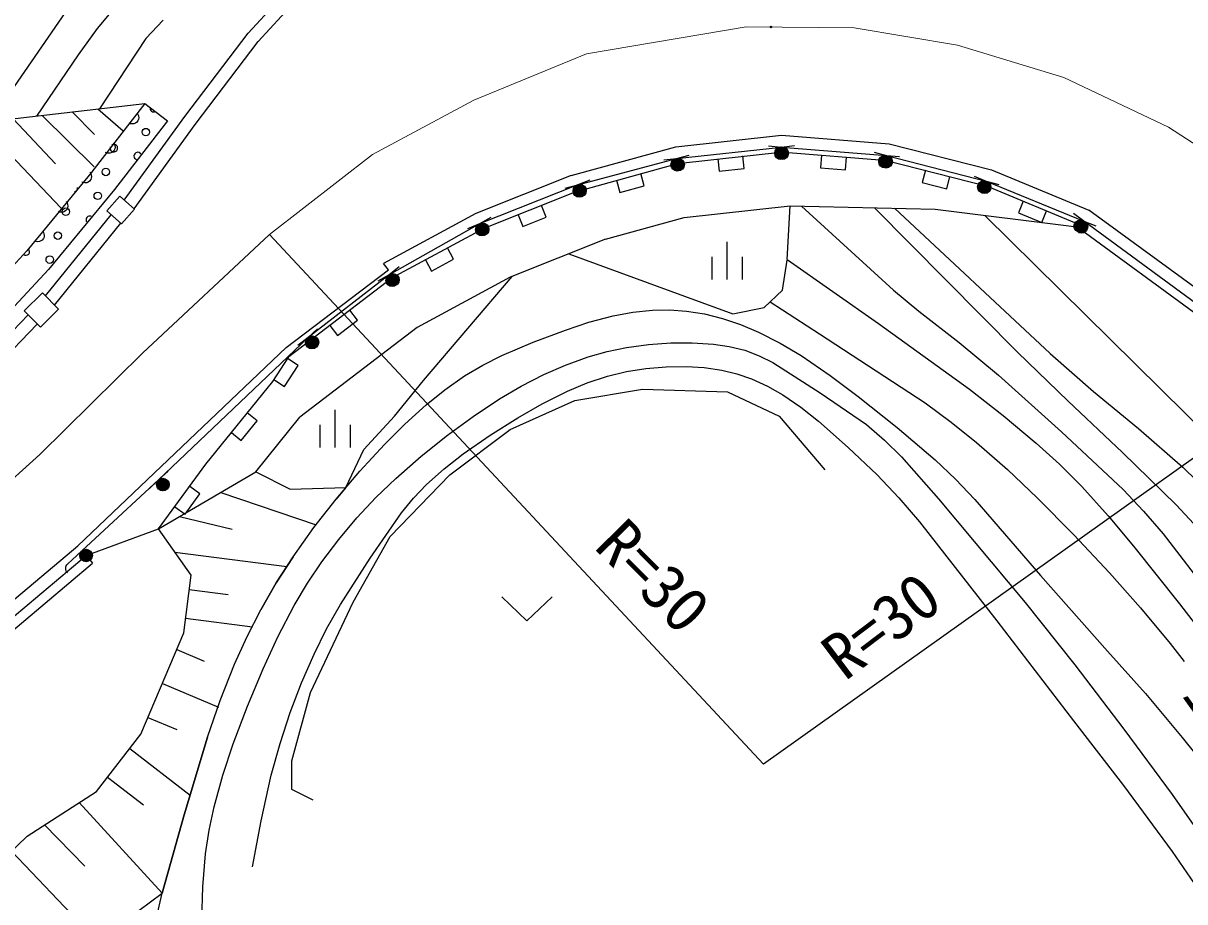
# Model space of a CAD drawing. Units: millimetres, scale not verified. Extents: x 31311 to 671312, y 22626 to 382627.
# Drawn here: x 414870 to 460911, y 288804 to 323618 of the extents above; entities that cross this region are included whole.
import ezdxf
from ezdxf.enums import TextEntityAlignment as Align

# ---------------------------------------------------------------- set-up
doc = ezdxf.new("R2010")
doc.units = ezdxf.units.MM
doc.header["$LTSCALE"] = 1000
doc.linetypes.add('CHAIN', pattern=[18.5, 12, -1.5, 3.5, -1.5])
doc.layers.add('M-BGD', color=7, linetype='Continuous', lineweight=25)
doc.layers.add('M-BMK', color=2, linetype='CHAIN', lineweight=13)
doc.styles.add('ＭＳ ゴシック', font='')
doc.styles.get('ＭＳ ゴシック').set_extended_font_data('MS Gothic')

msp = doc.modelspace()

# ---------------------------------------------------------------- linework, layer by layer
at = {"layer": 'M-BGD'}
for p, q in [((413716, 319944), (417142, 324923)), ((423785, 323218), (425201, 324763)), ((417809, 323413), (418555, 324297)), ((424179, 322889), (425566, 324402)), ((419725, 323010), (420422, 323740)), ((417054, 322372), (417809, 323413)), ((421274, 319920), (423785, 323218)), ((419725, 323010), (417895, 320229)), ((421682, 319610), (424179, 322889)), ((415414, 319940), (417054, 322372)), ((413854, 319759), (419696, 320438)), ((416807, 320102), (417689, 319203)), ((419696, 320438), (417592, 317725)), ((417826, 320221), (418829, 319358)), ((419384, 320049), (419416, 319998)), ((419416, 319998), (419436, 319944)), ((419696, 320438), (420587, 319747)), ((414469, 319831), (416149, 318048)), ((415626, 319965), (417685, 317930)), ((420587, 319747), (418483, 317034)), ((418877, 316607), (421274, 319920)), ((419128, 319638), (419071, 319659)), ((419184, 319631), (419128, 319638)), ((419258, 319635), (419184, 319631)), ((419316, 319659), (419258, 319635)), ((419264, 316267), (421682, 319610)), ((419366, 319694), (419316, 319659)), ((419415, 319754), (419366, 319694)), ((419438, 319811), (419415, 319754)), ((419436, 319944), (419449, 319873)), ((419449, 319873), (419438, 319811)), ((413395, 319416), (416370, 316291)), ((440735, 318726), (444931, 319185)), ((444931, 319185), (449198, 318836)), ((418448, 318882), (418480, 318831)), ((418502, 318644), (418479, 318587)), ((418480, 318831), (418500, 318777)), ((418500, 318777), (418513, 318705)), ((418513, 318705), (418502, 318644)), ((436586, 317586), (440735, 318726)), ((440766, 318257), (444926, 318713)), ((444415, 318755), (444926, 318713)), ((444926, 318713), (445436, 318769)), ((444926, 318713), (449094, 318376)), ((449198, 318836), (453247, 317813)), ((418192, 318471), (418135, 318492)), ((418248, 318464), (418192, 318471)), ((418322, 318467), (418248, 318464)), ((418380, 318492), (418322, 318467)), ((418430, 318526), (418380, 318492)), ((418479, 318587), (418430, 318526)), ((436847, 317215), (440766, 318257)), ((440256, 318201), (440766, 318257)), ((440766, 318257), (441261, 318389)), ((440808, 318063), (445003, 318522)), ((442397, 318247), (442452, 317750)), ((443446, 317860), (443391, 318357)), ((444877, 318520), (449143, 318172)), ((446512, 318387), (446471, 317889)), ((447468, 317807), (447508, 318306)), ((448597, 318503), (449094, 318376)), ((449034, 318190), (453084, 317167)), ((449094, 318376), (449605, 318334)), ((449094, 318376), (453041, 317361)), ((417613, 317752), (415016, 314602)), ((417512, 317715), (417544, 317664)), ((436762, 316943), (440912, 318083)), ((442452, 317750), (443446, 317860)), ((446471, 317889), (447468, 317807)), ((450629, 317793), (450506, 317309)), ((453247, 317813), (457114, 316206)), ((417256, 317304), (417199, 317325)), ((417313, 317297), (417256, 317304)), ((417386, 317300), (417313, 317297)), ((417444, 317324), (417386, 317300)), ((417494, 317359), (417444, 317324)), ((417543, 317420), (417494, 317359)), ((417566, 317477), (417543, 317420)), ((417544, 317664), (417564, 317610)), ((417564, 317610), (417577, 317538)), ((417577, 317538), (417566, 317477)), ((436586, 317586), (432813, 316073)), ((437323, 317404), (436847, 317215)), ((438390, 317393), (438522, 316911)), ((439487, 317175), (439355, 317657)), ((450506, 317309), (451475, 317062)), ((451475, 317062), (451598, 317546)), ((452567, 317555), (453041, 317361)), ((453041, 317361), (453538, 317234)), ((453041, 317361), (456913, 315778)), ((418483, 317034), (415865, 313860)), ((436847, 317215), (432955, 315667)), ((436834, 316967), (433061, 315454)), ((436352, 317083), (436847, 317215)), ((438522, 316911), (439487, 317175)), ((452992, 317198), (456858, 315591)), ((416576, 316548), (416608, 316496)), ((416630, 316309), (416607, 316253)), ((416608, 316496), (416628, 316442)), ((416628, 316442), (416641, 316371)), ((416641, 316371), (416630, 316309)), ((418185, 316180), (418698, 316764)), ((418698, 316764), (419279, 316254)), ((435597, 315933), (435411, 316397)), ((441070, 315921), (445265, 316380)), ((445153, 314261), (445265, 316380)), ((445265, 316380), (451016, 316252)), ((445715, 316370), (449368, 313045)), ((448614, 316306), (454278, 310579)), ((454510, 316572), (454317, 316111)), ((415749, 312815), (418354, 316032)), ((416320, 316137), (416263, 316158)), ((416377, 316129), (416320, 316137)), ((416450, 316133), (416377, 316129)), ((416508, 316157), (416450, 316133)), ((416558, 316192), (416508, 316157)), ((416607, 316253), (416558, 316192)), ((418765, 315670), (418185, 316180)), ((419279, 316254), (418765, 315670)), ((432813, 316073), (429154, 314100)), ((433402, 315919), (432955, 315667)), ((434483, 316025), (434669, 315561)), ((434669, 315561), (435597, 315933)), ((437948, 315063), (441070, 315921)), ((449399, 316288), (455581, 310536)), ((451016, 316252), (456630, 315544)), ((452990, 316003), (462068, 307037)), ((454317, 316111), (455240, 315725)), ((455240, 315725), (455432, 316187)), ((456913, 315778), (456500, 316082)), ((462103, 312562), (457114, 316206)), ((416113, 312451), (418739, 315693)), ((432955, 315667), (429371, 313645)), ((433129, 315486), (429439, 313497)), ((432955, 315667), (432479, 315477)), ((461620, 311900), (456630, 315544)), ((456913, 315778), (457388, 315584)), ((461792, 312189), (456913, 315778)), ((415384, 314969), (415327, 314991)), ((415441, 314962), (415384, 314969)), ((415514, 314966), (415441, 314962)), ((415572, 314990), (415514, 314966)), ((415622, 315025), (415572, 314990)), ((415671, 315085), (415622, 315025)), ((415640, 315381), (415672, 315329)), ((415694, 315142), (415671, 315085)), ((415672, 315329), (415692, 315275)), ((415692, 315275), (415705, 315204)), ((415705, 315204), (415694, 315142)), ((424628, 315246), (444210, 294251)), ((437948, 315063), (434175, 313551)), ((442762, 314960), (442762, 313460)), ((415016, 314602), (410855, 310106)), ((431928, 314274), (431690, 314713)), ((436495, 314481), (441081, 312801)), ((429343, 313852), (429154, 314100)), ((430810, 314238), (431048, 313798)), ((431048, 313798), (431928, 314274)), ((442162, 314364), (442162, 313464)), ((443362, 314364), (443362, 313464)), ((444971, 313044), (445145, 314224)), ((445153, 314261), (448776, 311713)), ((415865, 313860), (411648, 309302)), ((425298, 310765), (429343, 313852)), ((429527, 313554), (425395, 310399)), ((429371, 313645), (426160, 311158)), ((429371, 313645), (428925, 313393)), ((429777, 313959), (429371, 313645)), ((434175, 313551), (430485, 311561)), ((430732, 309467), (434247, 313579)), ((414910, 312216), (415630, 312934)), ((415630, 312934), (416271, 312292)), ((441081, 312801), (442992, 312106)), ((444242, 312349), (444971, 313044)), ((449368, 313045), (450374, 312211)), ((415551, 311573), (414910, 312216)), ((416271, 312292), (415551, 311573)), ((428118, 311855), (427814, 312252)), ((438260, 312024), (439028, 312163)), ((439028, 312163), (439815, 312244)), ((439815, 312244), (440485, 312257)), ((440485, 312257), (441163, 312209)), ((441163, 312209), (441874, 312096)), ((442992, 312106), (444242, 312349)), ((444479, 312575), (446430, 311305)), ((450374, 312211), (451971, 310965)), ((412231, 309112), (415063, 312062)), ((427324, 311247), (428118, 311855)), ((436358, 311460), (437294, 311769)), ((437294, 311769), (438260, 312024)), ((441874, 312096), (442584, 311922)), ((442584, 311922), (443305, 311680)), ((469086, 311960), (444210, 294251)), ((448776, 311713), (452372, 309111)), ((412593, 308749), (415425, 311699)), ((430485, 311561), (425836, 308012)), ((426532, 311511), (426160, 311158)), ((427020, 311644), (427324, 311247)), ((435085, 310982), (436358, 311460)), ((443305, 311680), (444015, 311379)), ((444015, 311379), (444869, 310941)), ((446430, 311305), (450615, 308571)), ((426160, 311158), (420233, 305519)), ((426160, 311158), (425755, 310844)), ((433846, 310452), (435085, 310982)), ((438779, 310772), (439648, 310892)), ((439648, 310892), (440537, 310954)), ((440537, 310954), (441387, 310959)), ((441387, 310959), (442234, 310904)), ((442234, 310904), (442857, 310810)), ((442857, 310810), (443473, 310656)), ((444869, 310941), (445704, 310445)), ((451971, 310965), (453532, 309670)), ((425298, 310765), (417039, 302907)), ((424758, 309426), (425395, 310399)), ((425768, 310057), (425350, 310331)), ((433090, 310072), (433846, 310452)), ((436366, 310069), (437260, 310394)), ((437260, 310394), (438010, 310611)), ((438010, 310611), (438779, 310772)), ((443473, 310656), (444037, 310442)), ((444037, 310442), (444579, 310172)), ((445704, 310445), (446854, 309661)), ((454278, 310579), (456285, 308636)), ((455581, 310536), (457287, 309031)), ((425221, 309220), (425768, 310057)), ((432362, 309639), (433090, 310072)), ((435504, 309692), (436366, 310069)), ((438777, 309813), (439546, 309936)), ((439546, 309936), (440351, 310006)), ((440351, 310006), (441158, 310017)), ((441158, 310017), (441865, 309973)), ((441865, 309973), (442564, 309869)), ((442564, 309869), (443154, 309728)), ((444579, 310172), (446461, 308967)), ((422113, 306142), (424758, 309426)), ((424802, 309494), (425221, 309220)), ((429586, 308043), (430732, 309467)), ((431584, 309093), (432362, 309639)), ((434612, 309238), (435504, 309692)), ((437225, 309362), (438031, 309633)), ((438031, 309633), (438777, 309813)), ((443154, 309728), (443739, 309525)), ((443739, 309525), (444368, 309237)), ((446854, 309661), (447966, 308830)), ((453532, 309670), (456019, 307424)), ((430841, 308499), (431584, 309093)), ((433749, 308731), (434612, 309238)), ((435440, 308535), (436440, 309035)), ((436440, 309035), (437225, 309362)), ((436740, 308668), (439414, 309119)), ((439414, 309119), (442783, 309015)), ((442783, 309015), (444832, 308043)), ((444368, 309237), (444980, 308891)), ((446461, 308967), (448291, 307723)), ((452372, 309111), (453718, 308070)), ((457287, 309031), (459076, 307552)), ((429993, 307735), (430841, 308499)), ((432699, 308036), (433749, 308731)), ((434170, 307522), (436740, 308668)), ((434481, 307987), (435440, 308535)), ((444980, 308891), (445699, 308398)), ((447966, 308830), (449511, 307595)), ((450615, 308571), (451655, 307812)), ((456285, 308636), (458446, 306605)), ((424139, 307860), (423749, 308174)), ((427227, 308303), (427227, 306803)), ((428370, 306723), (429586, 308043)), ((431693, 307298), (432699, 308036)), ((444832, 308043), (446638, 305924)), ((445699, 308398), (446387, 307852)), ((453718, 308070), (455024, 306982)), ((423511, 307081), (424139, 307860)), ((424091, 305845), (425836, 308012)), ((426627, 307706), (426627, 306806)), ((427827, 307706), (427827, 306806)), ((429188, 306930), (429993, 307735)), ((433372, 307291), (434481, 307987)), ((446387, 307852), (447574, 306811)), ((448291, 307723), (449004, 307101)), ((449511, 307595), (451017, 306313)), ((451655, 307812), (452659, 307007)), ((423122, 307395), (423511, 307081)), ((430640, 306456), (431693, 307298)), ((431774, 305716), (434170, 307522)), ((432305, 306550), (433372, 307291)), ((449004, 307101), (449678, 306433)), ((456019, 307424), (458463, 305136)), ((459076, 307552), (460832, 306023)), ((427663, 305214), (428370, 306723)), ((428210, 305863), (429188, 306930)), ((447574, 306811), (448724, 305721)), ((452659, 307007), (453880, 305929)), ((455024, 306982), (455947, 306143)), ((429635, 305575), (430640, 306456)), ((431556, 305963), (432305, 306550)), ((449678, 306433), (451144, 304775)), ((451017, 306313), (451823, 305557)), ((458446, 306605), (460565, 304530)), ((420610, 305867), (420233, 305519)), ((420237, 303579), (422113, 306142)), ((420237, 303579), (424091, 305845)), ((424091, 305845), (425453, 305160)), ((424091, 305845), (425453, 305160)), ((427275, 304754), (428210, 305863)), ((429412, 303285), (431774, 305716)), ((430854, 305336), (431556, 305963)), ((448724, 305721), (449579, 304815)), ((453880, 305929), (455062, 304805)), ((455947, 306143), (456828, 305261)), ((460832, 306023), (462149, 304737)), ((420233, 305519), (417192, 302707)), ((420233, 305519), (419862, 305165)), ((421874, 304969), (421471, 305264)), ((428843, 304819), (429635, 305575)), ((430334, 304798), (430854, 305336)), ((451823, 305557), (452595, 304750)), ((456828, 305261), (457871, 304104)), ((421283, 304162), (421874, 304969)), ((422696, 305025), (426477, 303736)), ((425453, 305160), (427663, 305214)), ((425453, 305160), (427663, 305214)), ((427663, 305214), (427275, 304754)), ((428097, 304023), (428843, 304819)), ((429861, 304221), (430334, 304798)), ((449579, 304815), (450396, 303860)), ((455062, 304805), (456518, 303344)), ((458463, 305136), (459274, 304285)), ((420880, 304457), (421283, 304162)), ((426394, 303630), (427275, 304754)), ((451144, 304775), (452569, 303074)), ((452595, 304750), (455194, 301728)), ((460565, 304530), (461613, 303406)), ((421070, 304069), (423156, 303568)), ((427375, 303165), (428097, 304023)), ((428623, 302417), (429861, 304221)), ((457871, 304104), (458876, 302897)), ((459274, 304285), (460049, 303384)), ((417361, 302524), (420237, 303579)), ((421522, 301746), (420237, 303579)), ((421522, 301746), (420237, 303579)), ((425568, 302478), (426394, 303630)), ((450396, 303860), (453463, 299931)), ((426706, 302278), (427375, 303165)), ((427954, 300680), (429412, 303285)), ((452569, 303074), (454581, 300657)), ((456518, 303344), (457929, 301842)), ((460049, 303384), (462910, 299654)), ((408219, 295504), (417039, 302907)), ((408540, 295121), (417361, 302524)), ((417192, 302707), (416815, 302359)), ((417361, 302524), (417618, 302218)), ((420879, 302663), (425318, 302091)), ((458876, 302897), (460708, 300605)), ((408797, 294814), (417618, 302218)), ((416552, 302020), (416559, 302071)), ((416559, 302071), (416578, 302119)), ((416578, 302119), (416602, 302157)), ((416602, 302157), (416632, 302189)), ((416632, 302189), (416815, 302359)), ((425568, 302478), (424898, 301439)), ((424898, 301439), (425568, 302478)), ((426131, 301423), (426706, 302278)), ((427442, 300589), (428623, 302417)), ((416553, 301977), (416552, 302020)), ((416566, 301921), (416553, 301977)), ((416590, 301873), (416566, 301921)), ((416618, 301836), (416590, 301873)), ((421237, 299467), (421522, 301746)), ((421237, 299467), (421522, 301746)), ((455194, 301728), (457845, 298737)), ((457929, 301842), (459153, 300456)), ((421451, 301177), (422988, 300985)), ((424898, 301439), (424285, 300377)), ((424285, 300377), (424898, 301439)), ((425608, 300538), (426131, 301423)), ((426252, 297103), (427954, 300680)), ((454581, 300657), (456552, 298196)), ((423740, 299311), (424285, 300377)), ((424964, 299299), (425608, 300538)), ((426891, 299616), (427442, 300589)), ((459153, 300456), (460331, 299032)), ((460708, 300605), (462495, 298272)), ((421308, 300037), (423963, 299705)), ((453463, 299931), (456502, 295969)), ((419530, 295441), (421237, 299467)), ((419530, 295441), (421237, 299467)), ((423249, 298218), (423740, 299311)), ((424376, 298040), (424964, 299299)), ((426396, 298622), (426891, 299616)), ((460331, 299032), (460609, 298681)), ((420953, 298796), (422037, 298336)), ((425896, 297475), (426396, 298622)), ((457845, 298737), (459348, 297052)), ((460609, 298681), (460885, 298327)), ((422679, 296778), (423249, 298218)), ((423755, 296554), (424376, 298040)), ((456552, 298196), (458502, 295649)), ((420384, 297454), (422611, 296510)), ((425452, 296307), (425896, 297475)), ((425523, 294394), (426252, 297103)), ((459348, 297052), (460811, 295319)), ((422169, 295326), (422679, 296778)), ((423194, 295058), (423755, 296554)), ((419815, 296112), (420964, 295625)), ((425048, 295073), (425452, 296307)), ((456502, 295969), (458477, 293405)), ((458502, 295649), (460409, 293059)), ((417777, 293178), (419530, 295441)), ((417777, 293178), (419530, 295441)), ((422169, 295326), (421247, 292247)), ((421247, 292247), (422169, 295326)), ((460811, 295319), (461886, 293967)), ((419092, 294875), (421480, 293025)), ((422787, 293823), (423194, 295058)), ((424702, 293822), (425048, 295073)), ((425523, 293248), (425523, 294394)), ((422438, 292569), (422787, 293823)), ((424297, 292010), (424702, 293822)), ((418215, 293744), (419633, 292645)), ((458477, 293405), (460411, 290794)), ((415029, 291402), (417777, 293178)), ((415029, 291402), (417777, 293178)), ((426356, 292831), (425523, 293248)), ((460409, 293059), (461916, 290905)), ((417090, 292734), (420382, 289145)), ((422236, 291641), (422438, 292569)), ((421247, 292247), (420382, 289145)), ((420382, 289145), (421247, 292247)), ((423952, 290193), (424297, 292010)), ((415716, 291846), (417313, 290209)), ((422093, 290704), (422236, 291641)), ((411300, 287840), (415029, 291402)), ((411300, 287840), (415029, 291402)), ((414407, 290808), (417806, 287250)), ((421991, 289392), (422093, 290704)), ((460411, 290794), (461282, 289525)), ((416276, 286125), (420382, 289145)), ((420154, 288163), (420382, 289145)), ((421948, 288073), (421991, 289392))]:
    msp.add_line(p, q, dxfattribs=at)
msp.add_lwpolyline([(433835, 300883), (434835, 299938), (435835, 300883)], dxfattribs=at)
for centre, radius in [((444514, 323469), 27), ((419728, 319303), 149), ((444906, 318465), 249), ((444906, 318465), 220), ((444953, 318466), 249), ((444906, 318465), 191), ((444953, 318466), 220), ((444906, 318465), 161), ((444953, 318466), 191), ((444953, 318466), 161), ((440793, 318010), 249), ((440793, 318010), 220), ((440830, 318017), 249), ((440793, 318010), 191), ((440830, 318017), 220), ((440793, 318010), 161), ((440830, 318017), 191), ((440830, 318017), 161), ((440830, 318017), 132), ((444906, 318465), 132), ((444906, 318465), 97.5), ((444953, 318466), 132), ((444906, 318465), 67.5), ((444953, 318466), 97.5), ((444906, 318465), 38.8), ((444953, 318466), 67.5), ((444906, 318465), 7.5), ((444953, 318466), 38.8), ((444953, 318466), 7.5), ((449032, 318135), 249), ((449032, 318135), 220), ((449074, 318128), 249), ((449032, 318135), 191), ((449074, 318128), 220), ((449032, 318135), 161), ((449074, 318128), 191), ((449032, 318135), 132), ((449074, 318128), 161), ((449032, 318135), 97.5), ((449074, 318128), 132), ((449032, 318135), 67.5), ((449074, 318128), 97.5), ((449032, 318135), 38.8), ((449074, 318128), 67.5), ((449074, 318128), 38.8), ((418143, 317725), 149), ((440793, 318010), 132), ((440793, 318010), 97.5), ((440793, 318010), 67.5), ((440830, 318017), 97.5), ((440793, 318010), 38.8), ((440830, 318017), 67.5), ((440793, 318010), 7.5), ((440830, 318017), 38.8), ((440830, 318017), 7.5), ((449032, 318135), 7.5), ((449074, 318128), 7.5), ((436939, 316984), 249), ((452947, 317131), 249), ((452947, 317131), 220), ((452979, 317120), 249), ((452947, 317131), 191), ((452979, 317120), 220), ((452947, 317131), 161), ((452979, 317120), 191), ((452947, 317131), 132), ((452979, 317120), 161), ((452979, 317120), 132), ((452947, 317131), 97.5), ((417825, 316777), 149), ((436911, 316974), 249), ((436911, 316974), 220), ((436939, 316984), 220), ((436911, 316974), 191), ((436939, 316984), 191), ((436911, 316974), 161), ((436939, 316984), 161), ((436911, 316974), 132), ((436939, 316984), 132), ((436911, 316974), 97.5), ((436939, 316984), 97.5), ((436911, 316974), 67.5), ((436939, 316984), 67.5), ((436911, 316974), 38.8), ((436939, 316984), 38.8), ((436911, 316974), 7.5), ((436939, 316984), 7.5), ((452947, 317131), 67.5), ((452979, 317120), 97.5), ((452947, 317131), 38.8), ((452979, 317120), 67.5), ((452979, 317120), 38.8), ((452947, 317131), 7.5), ((452979, 317120), 7.5), ((416559, 316148), 149), ((433047, 315436), 249), ((433047, 315436), 220), ((433077, 315450), 249), ((433047, 315436), 191), ((433077, 315450), 220), ((433077, 315450), 191), ((433047, 315436), 161), ((433047, 315436), 132), ((433077, 315450), 161), ((433077, 315450), 132), ((433047, 315436), 97.5), ((433077, 315450), 97.5), ((433047, 315436), 67.5), ((433047, 315436), 38.8), ((433077, 315450), 67.5), ((433077, 315450), 38.8), ((433047, 315436), 7.5), ((433077, 315450), 7.5), ((456766, 315578), 249), ((456766, 315578), 220), ((456819, 315548), 249), ((456766, 315578), 191), ((456819, 315548), 220), ((456766, 315578), 161), ((456819, 315548), 191), ((456766, 315578), 132), ((456819, 315548), 161), ((456766, 315578), 97.5), ((456819, 315548), 132), ((456766, 315578), 67.5), ((456819, 315548), 97.5), ((456766, 315578), 38.8), ((456819, 315548), 67.5), ((456766, 315578), 7.5), ((456819, 315548), 38.8), ((456819, 315548), 7.5), ((416240, 315200), 149), ((415922, 314252), 149), ((429494, 313428), 249), ((429494, 313428), 220), ((429524, 313448), 249), ((429494, 313428), 191), ((429524, 313448), 220), ((429524, 313448), 191), ((429494, 313428), 161), ((429494, 313428), 132), ((429524, 313448), 161), ((429524, 313448), 132), ((429524, 313448), 97.5), ((429494, 313428), 97.5), ((429494, 313428), 67.5), ((429494, 313428), 38.8), ((429524, 313448), 67.5), ((429524, 313448), 38.8), ((429494, 313428), 7.5), ((429524, 313448), 7.5), ((426313, 310961), 249), ((426332, 310978), 249), ((426313, 310961), 220), ((426332, 310978), 220), ((426313, 310961), 191), ((426332, 310978), 191), ((426313, 310961), 161), ((426332, 310978), 161), ((426313, 310961), 132), ((426332, 310978), 132), ((426313, 310961), 97.5), ((426332, 310978), 97.5), ((426313, 310961), 67.5), ((426332, 310978), 67.5), ((426313, 310961), 38.8), ((426332, 310978), 38.8), ((426313, 310961), 7.5), ((426332, 310978), 7.5), ((420402, 305336), 249), ((420405, 305338), 249), ((420402, 305336), 220), ((420405, 305338), 220), ((420402, 305336), 191), ((420405, 305338), 191), ((420402, 305336), 161), ((420405, 305338), 161), ((420402, 305336), 132), ((420405, 305338), 132), ((420402, 305336), 97.5), ((420405, 305338), 97.5), ((420402, 305336), 67.5), ((420405, 305338), 67.5), ((420402, 305336), 38.8), ((420405, 305338), 38.8), ((420402, 305336), 7.5), ((420405, 305338), 7.5), ((417361, 302524), 249), ((417361, 302524), 220), ((417361, 302524), 191), ((417361, 302524), 161), ((417361, 302524), 132), ((417361, 302524), 97.5), ((417361, 302524), 67.5), ((417361, 302524), 38.8), ((417361, 302524), 7.5)]:
    msp.add_circle(centre, radius, dxfattribs=at)
for centre, start, end in [((420046, 320251), 168.8885, 295.5339), ((418461, 318673), 160.1744, 122.3713), ((419409, 318355), 32.6758, 249.8635), ((416877, 317096), 277.5691, 4.9767), ((417507, 315829), 70.1428, 212.3965), ((414974, 314570), 230.5151, 46.5829)]:
    msp.add_arc(centre, 149, start, end, dxfattribs=at)
at = {"layer": 'M-BMK'}
for p, q in [((443525, 323479), (437198, 322407)), ((447805, 323435), (443525, 323479)), ((451905, 322751), (447805, 323435)), ((456123, 321470), (451905, 322751)), ((437198, 322407), (432725, 320571)), ((460264, 319496), (456123, 321470)), ((432725, 320571), (428709, 318418)), ((463432, 317447), (460264, 319496)), ((428709, 318418), (424628, 315246)), ((419592, 310549), (424628, 315246)), ((419592, 310549), (415527, 306529)), ((415527, 306529), (411602, 302993))]:
    msp.add_line(p, q, dxfattribs=at)

# ---------------------------------------------------------------- texts
at = {"layer": 'M-BGD', "style": 'ＭＳ ゴシック'}
for rotation, p in [(314.7, (437054, 302454)), (37.1, (447767, 297080))]:
    msp.add_text('R=30', height=1833, rotation=rotation, dxfattribs=at).set_placement(p, align=Align.BOTTOM_LEFT)
at = {"layer": 'M-BGD', "style": 'ＭＳ ゴシック', "oblique": 15}
msp.add_text('135', height=1833, rotation=305.5, dxfattribs=at).set_placement((460299, 296696), align=Align.BOTTOM_LEFT)

doc.saveas('drawing.dxf')
